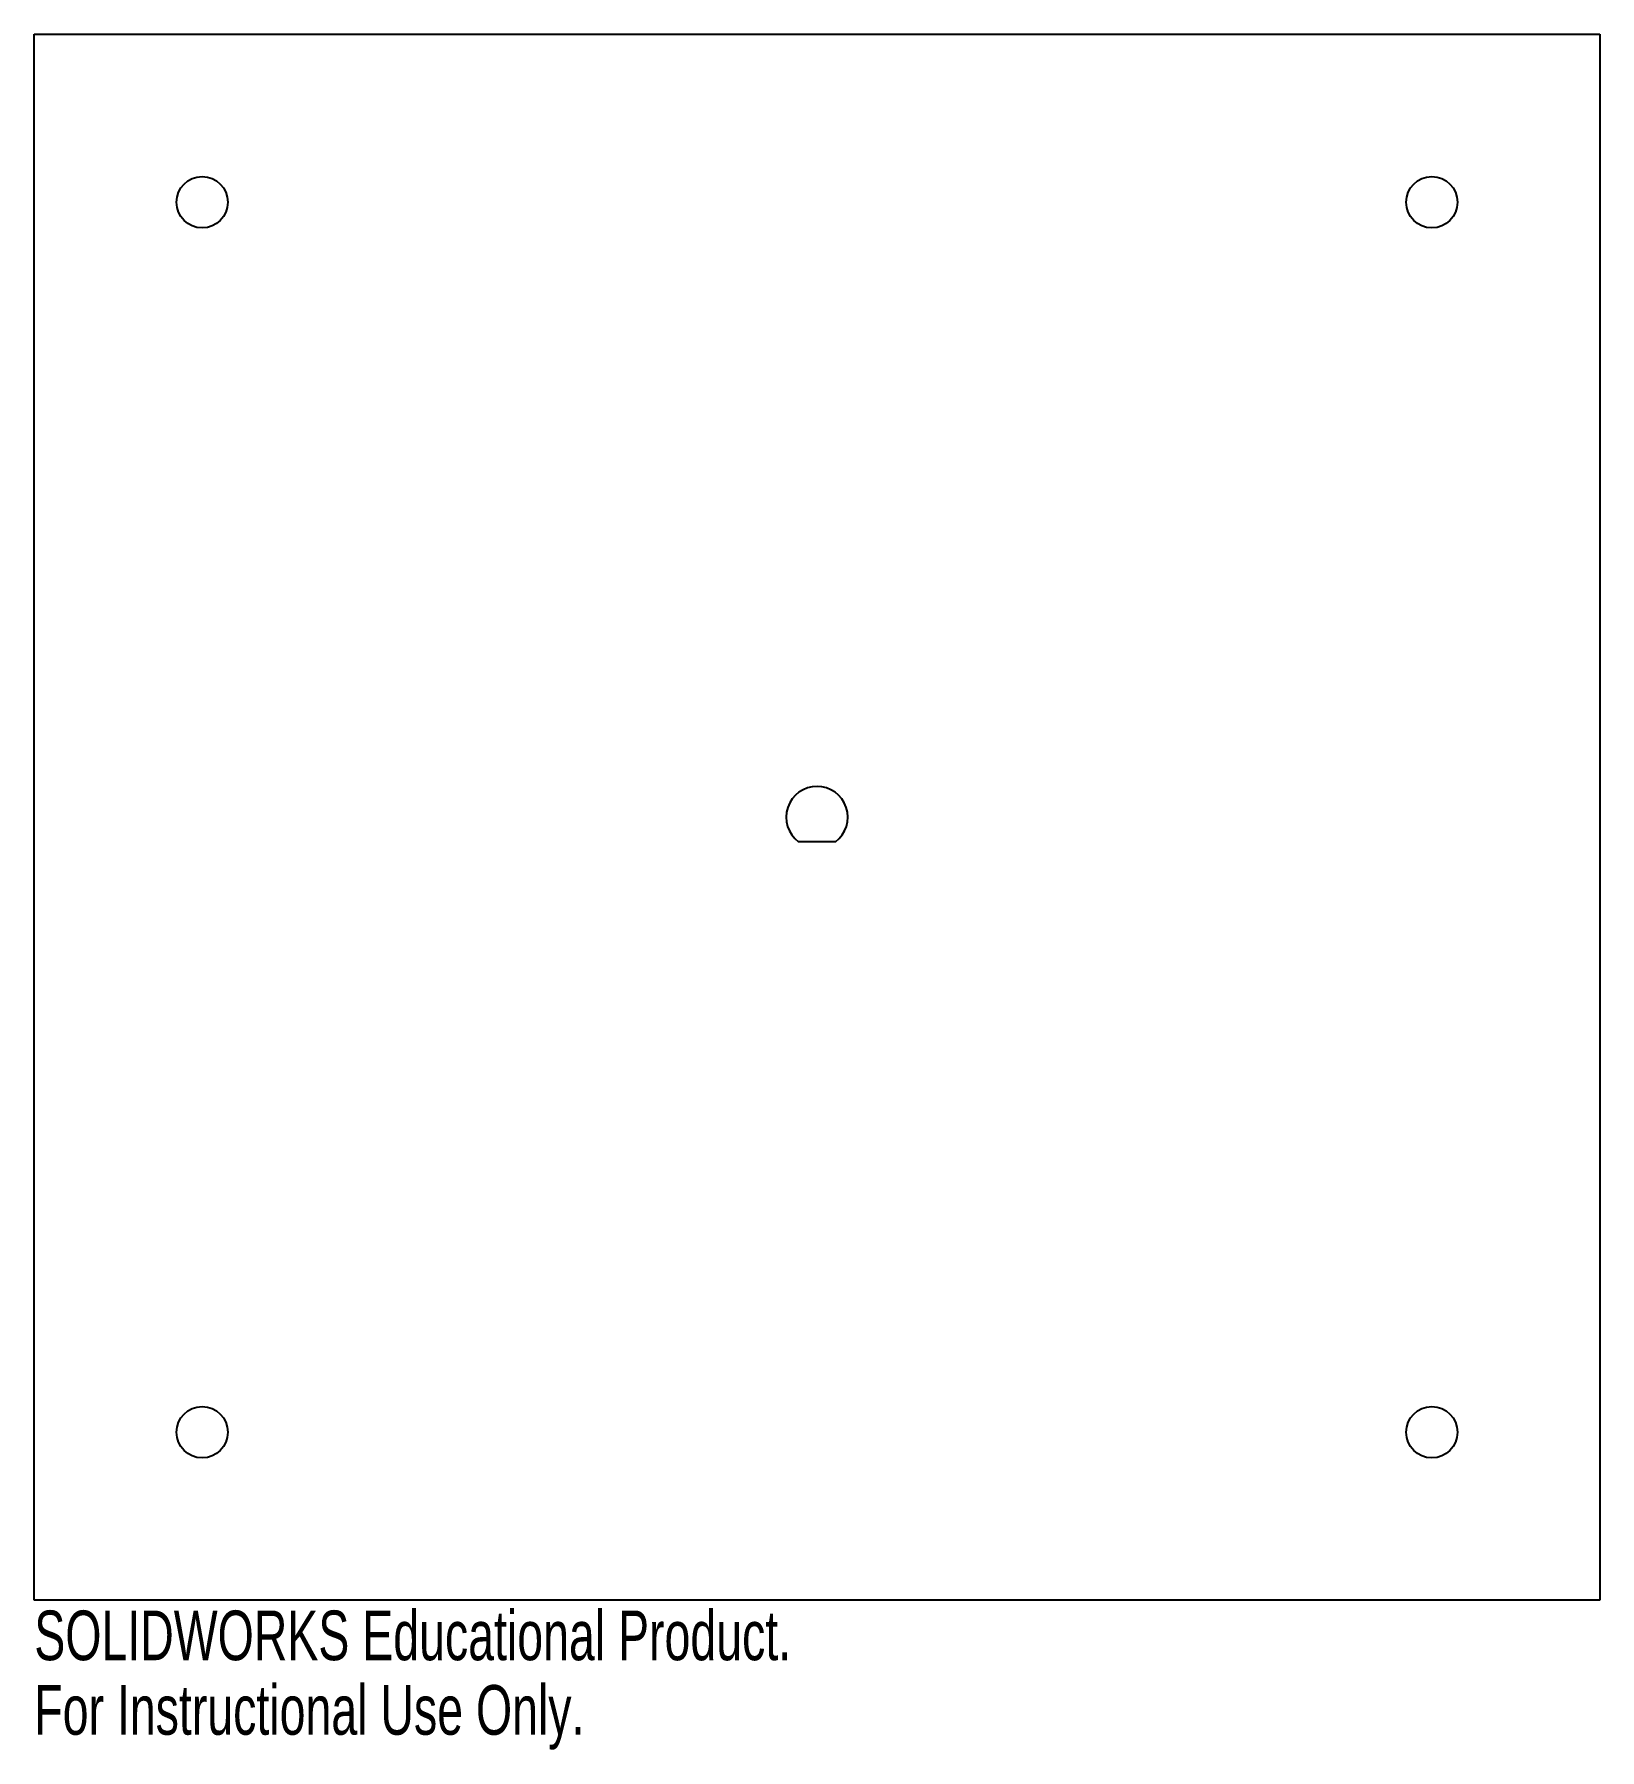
# Model space of a CAD drawing. Header units: inches. Extents: x -3 to 3, y -3.57 to 3.
import ezdxf

# ---------------------------------------------------------------- set-up
doc = ezdxf.new("R2010")
doc.units = ezdxf.units.IN
doc.header["$MEASUREMENT"] = 0
doc.styles.add('SLDTEXTSTYLE0', font='TXT', dxfattribs={"width": 0.7})

msp = doc.modelspace()

# ---------------------------------------------------------------- linework, layer by layer
at = {"color": 7, "linetype": 'Continuous', "lineweight": 25}
for p, q in [((-3, 3), (3, 3)), ((-3, -3), (-3, 3)), ((3, 3), (3, -3)), ((0.0709, -0.0945), (-0.0709, -0.0945)), ((3, -3), (-3, -3))]:
    msp.add_line(p, q, dxfattribs=at)
for centre in [(-2.3566, 2.3566), (2.3566, 2.3566), (-2.3566, -2.3566), (2.3566, -2.3566)]:
    msp.add_circle(centre, 0.0984, dxfattribs=at)
msp.add_arc((0, 0), 0.1181, 306.8699, 233.1301, dxfattribs=at)

# ---------------------------------------------------------------- texts
at = {"color": 7, "linetype": 'Continuous', "char_height": 0.1903, "attachment_point": 1, "style": 'SLDTEXTSTYLE0'}
for s, insert in [('SOLIDWORKS Educational Product.', (-3, -3.0401)), ('For Instructional Use Only.', (-3, -3.3256))]:
    msp.add_mtext(s, dxfattribs=dict(at, insert=insert))

doc.saveas('drawing.dxf')
